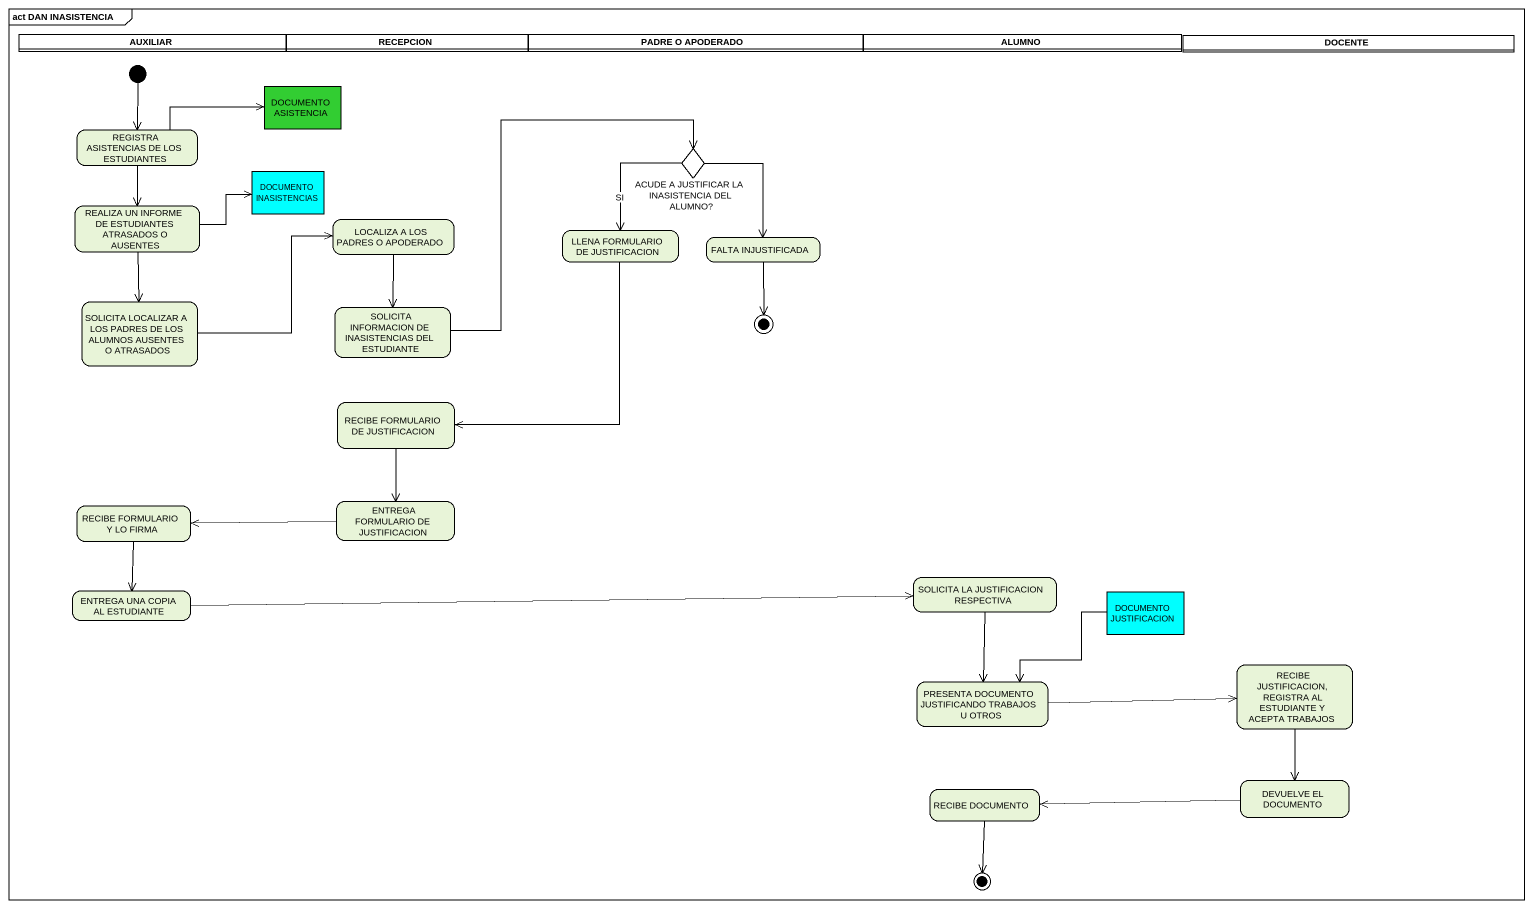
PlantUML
@startuml
mainframe act DAN INASISTENCIA
hide empty description
state AUXILIAR <<partition>>
state RECEPCION <<partition>>
state "PADRE O APODERADO" as PADRE_O_APODERADO <<partition>>
state ALUMNO <<partition>>
state DOCENTE <<partition>>
state "DOCUMENTO ASISTENCIA" as DOCUMENTO_ASISTENCIA <<object>> #32CD32
state "REGISTRA ASISTENCIAS DE LOS ESTUDIANTES" as REGISTRA_ASISTENCIAS_DE_LOS
state "ACUDE A JUSTIFICAR LA INASISTENCIA DEL ALUMNO?" as ACUDE_A_JUSTIFICAR_LA <<choice>> #00FF00
state "REALIZA UN INFORME DE ESTUDIANTES ATRASADOS O AUSENTES" as REALIZA_UN_INFORME_DE
state "DOCUMENTO INASISTENCIAS" as DOCUMENTO_INASISTENCIAS <<object>> #00FFFF
state "LOCALIZA A LOS PADRES O APODERADO" as LOCALIZA_A_LOS_PADRES_O
state "LLENA FORMULARIO DE JUSTIFICACION" as LLENA_FORMULARIO_DE
state "FALTA INJUSTIFICADA" as FALTA_INJUSTIFICADA
state "SOLICITA LOCALIZAR A LOS PADRES DE LOS ALUMNOS AUSENTES O ATRASADOS" as SOLICITA_LOCALIZAR_A_LOS
state "SOLICITA INFORMACION DE INASISTENCIAS DEL ESTUDIANTE" as SOLICITA_INFORMACION_DE
state final1 <<end>>
state "RECIBE FORMULARIO DE JUSTIFICACION" as RECIBE_FORMULARIO_DE
state "RECIBE FORMULARIO Y LO FIRMA" as RECIBE_FORMULARIO_Y_LO_FIRMA
state "ENTREGA FORMULARIO DE JUSTIFICACION" as ENTREGA_FORMULARIO_DE
state "ENTREGA UNA COPIA AL ESTUDIANTE" as ENTREGA_UNA_COPIA_AL
state "SOLICITA LA JUSTIFICACION RESPECTIVA" as SOLICITA_LA_JUSTIFICACION
state "DOCUMENTO JUSTIFICACION" as DOCUMENTO_JUSTIFICACION <<object>> #00FFFF
state "RECIBE JUSTIFICACION, REGISTRA AL ESTUDIANTE Y ACEPTA TRABAJOS" as RECIBE_JUSTIFICACION
state "PRESENTA DOCUMENTO JUSTIFICANDO TRABAJOS U OTROS" as PRESENTA_DOCUMENTO
state "DEVUELVE EL DOCUMENTO" as DEVUELVE_EL_DOCUMENTO
state "RECIBE DOCUMENTO" as RECIBE_DOCUMENTO
state final2 <<end>>
[*] --> REGISTRA_ASISTENCIAS_DE_LOS
REGISTRA_ASISTENCIAS_DE_LOS -right-> DOCUMENTO_ASISTENCIA
REGISTRA_ASISTENCIAS_DE_LOS --> REALIZA_UN_INFORME_DE
ACUDE_A_JUSTIFICAR_LA --> LLENA_FORMULARIO_DE : SI
ACUDE_A_JUSTIFICAR_LA --> FALTA_INJUSTIFICADA
REALIZA_UN_INFORME_DE -right-> DOCUMENTO_INASISTENCIAS
REALIZA_UN_INFORME_DE --> SOLICITA_LOCALIZAR_A_LOS
LOCALIZA_A_LOS_PADRES_O --> SOLICITA_INFORMACION_DE
LLENA_FORMULARIO_DE --> RECIBE_FORMULARIO_DE
FALTA_INJUSTIFICADA --> final1
SOLICITA_LOCALIZAR_A_LOS -right-> LOCALIZA_A_LOS_PADRES_O
SOLICITA_INFORMACION_DE -right-> ACUDE_A_JUSTIFICAR_LA
RECIBE_FORMULARIO_DE --> ENTREGA_FORMULARIO_DE
RECIBE_FORMULARIO_Y_LO_FIRMA --> ENTREGA_UNA_COPIA_AL
ENTREGA_FORMULARIO_DE -left-> RECIBE_FORMULARIO_Y_LO_FIRMA
ENTREGA_UNA_COPIA_AL -right-> SOLICITA_LA_JUSTIFICACION
SOLICITA_LA_JUSTIFICACION --> PRESENTA_DOCUMENTO
DOCUMENTO_JUSTIFICACION -left-> PRESENTA_DOCUMENTO
RECIBE_JUSTIFICACION --> DEVUELVE_EL_DOCUMENTO
PRESENTA_DOCUMENTO -right-> RECIBE_JUSTIFICACION
DEVUELVE_EL_DOCUMENTO -left-> RECIBE_DOCUMENTO
RECIBE_DOCUMENTO --> final2
@enduml
